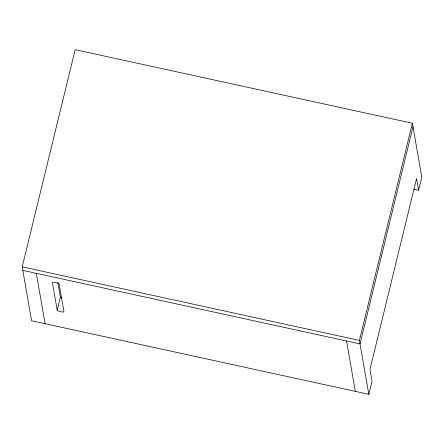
<?xml version="1.0" encoding="UTF-8"?>
<svg xmlns="http://www.w3.org/2000/svg" width="444" height="444" viewBox="0 0 444 444"><rect width="100%" height="100%" fill="white"/><g stroke="black" fill="none" stroke-linecap="round" stroke-linejoin="round"><path stroke-width="0.67" d="M418.603 190.232L416.561 178.516L369.963 369.502L372.011 381.218L368.814 394.316L31.607 320.757L22.2 266.866L75.186 49.684L412.393 123.243L421.8 177.134L418.603 190.232L413.886 189.205M57.204 310.14L52.398 282.606L53.258 282.195L55.617 282.467A3.469 0.821 13.7 0 1 59.141 284.082L63.947 311.61A3.469 0.821 13.7 0 1 60.728 311.755A3.469 0.821 13.7 0 1 57.204 310.14L60.401 297.042L57.82 282.273M368.814 394.316L359.407 340.426L412.393 123.243M413.009 126.762L360.023 343.939L22.816 270.379M22.2 266.866L359.407 340.426M346.536 340.998L355.328 391.375M36.303 273.321L45.094 323.698M61.838 298.029A3.469 0.821 13.7 0 1 60.401 297.042"/></g></svg>
